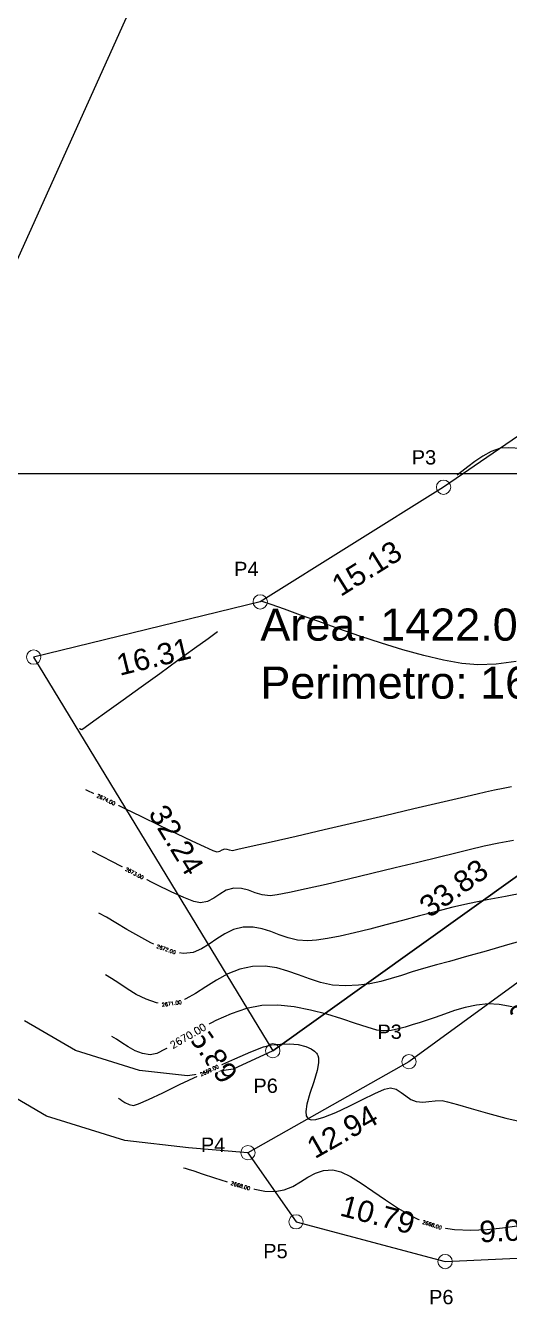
# Model space of a CAD drawing. Header units: millimetres. Extents: x 736950 to 740938, y 8500595 to 8502163.
# Drawn here: x 738238.7 to 738272.5, y 8501841.8 to 8501931.4 of the extents above; entities that cross this region are included whole.
import ezdxf
from ezdxf.enums import TextEntityAlignment as Align

# ---------------------------------------------------------------- set-up
doc = ezdxf.new("R2010")
doc.units = ezdxf.units.MM
for name, color, linetype in [('C-TOPO', 7, 'Continuous'), ('C-TOPO-MAJR', 9, 'Continuous'), ('C-TOPO-MINR', 8, 'Continuous'), ('C-TOPO-TEXT', 7, 'Continuous'), ('Cuadricula Coordenadas', 5, 'Continuous')]:
    doc.layers.add(name, color=color, linetype=linetype)
for name, color, linetype, lineweight in [('CAMINO ACTUAL', 1, 'Continuous', 13), ('COTAS', 40, 'Continuous', 5), ('CUADROS', 9, 'Continuous', 20)]:
    doc.layers.add(name, color=color, linetype=linetype, lineweight=lineweight)
doc.styles.add('COTAS', font='arial.ttf')
doc.styles.add('CUADROS', font='arial.ttf')
doc.styles.get("Standard").update_dxf_attribs({"font": 'simplex.shx'})
doc.dimstyles.new('GenDist', dxfattribs={"dimtxt": 1.5, "dimasz": 2, "dimexe": 0.18, "dimexo": 0.0625, "dimgap": 1, "dimtad": 2, "dimzin": 1, "dimdsep": 46, "dimtxsty": 'COTAS', "dimcen": 0.09, "dimse1": 1, "dimse2": 1, "dimsd1": 1, "dimsd2": 1, "dimadec": 0, "dimazin": 0, "dimtfac": 1, "dimtofl": 0, "dimtmove": 0, "dimatfit": 3, "dimfxl": 1, "dimtolj": 1, "dimtzin": 0, "dimarcsym": 0})

# ---------------------------------------------------------------- blocks, each defined once
blk = doc.blocks.new('*D89')
at = {"layer": 'Defpoints', "color": 0, "transparency": 16777216}
for p in [(738281.978, 8501870.841), (738265.505, 8501858.824), (738265.622, 8501858.662)]:
    blk.add_point(p, dxfattribs=at)
at = {"layer": 'COTAS', "color": 0, "transparency": 16777216, "insert": (738274.9, 8501863.244), "char_height": 1.5, "attachment_point": 5, "rotation": 36.10964, "style": 'COTAS'}
blk.add_mtext('\\A1;20.39', dxfattribs=at)
blk = doc.blocks.new('*D90')
at = {"layer": 'Defpoints', "color": 0, "transparency": 16777216}
for p in [(738265.505, 8501858.824), (738254.244, 8501852.457), (738254.342, 8501852.283)]:
    blk.add_point(p, dxfattribs=at)
at = {"layer": 'COTAS', "color": 0, "transparency": 16777216, "insert": (738260.842, 8501853.929), "char_height": 1.5, "attachment_point": 5, "rotation": 29.48376, "style": 'COTAS'}
blk.add_mtext('\\A1;12.94', dxfattribs=at)
blk = doc.blocks.new('*D91')
at = {"layer": 'Defpoints', "color": 0, "transparency": 16777216}
for p in [(738254.244, 8501852.457), (738257.606, 8501847.617), (738257.717, 8501847.693)]:
    blk.add_point(p, dxfattribs=at)
at = {"layer": 'COTAS', "color": 0, "transparency": 16777216, "insert": (738251.839, 8501859.249), "char_height": 1.5, "attachment_point": 5, "rotation": 304.78749, "style": 'COTAS'}
blk.add_mtext('\\A1;5.89', dxfattribs=at)
blk = doc.blocks.new('*D92')
at = {"layer": 'Defpoints', "color": 0, "transparency": 16777216}
for p in [(738257.606, 8501847.617), (738268.035, 8501844.835), (738268.084, 8501845.016)]:
    blk.add_point(p, dxfattribs=at)
at = {"layer": 'COTAS', "color": 0, "transparency": 16777216, "insert": (738263.324, 8501848.113), "char_height": 1.5, "attachment_point": 5, "rotation": 345.06422, "style": 'COTAS'}
blk.add_mtext('\\A1;10.79', dxfattribs=at)
blk = doc.blocks.new('*D93')
at = {"layer": 'Defpoints', "color": 0, "transparency": 16777216}
for p in [(738268.035, 8501844.835), (738277.067, 8501845.456), (738277.076, 8501845.258)]:
    blk.add_point(p, dxfattribs=at)
at = {"layer": 'COTAS', "color": 0, "transparency": 16777216, "insert": (738272.464, 8501847.008), "char_height": 1.5, "attachment_point": 5, "rotation": 2.68222, "style": 'COTAS'}
blk.add_mtext('\\A1;9.05', dxfattribs=at)
blk = doc.blocks.new('*D101')
at = {"layer": 'Defpoints', "color": 0, "transparency": 16777216}
for p in [(738290.092, 8501914.239), (738267.925, 8501899.04), (738267.994, 8501898.94)]:
    blk.add_point(p, dxfattribs=at)
at = {"layer": 'COTAS', "color": 0, "transparency": 16777216, "insert": (738280.076, 8501905.082), "char_height": 1.5, "attachment_point": 5, "rotation": 34.43575, "style": 'COTAS'}
blk.add_mtext('\\A1;26.88', dxfattribs=at)
blk = doc.blocks.new('*D102')
at = {"layer": 'Defpoints', "color": 0, "transparency": 16777216}
for p in [(738267.925, 8501899.04), (738255.102, 8501891.014), (738255.208, 8501890.845)]:
    blk.add_point(p, dxfattribs=at)
at = {"layer": 'COTAS', "color": 0, "transparency": 16777216, "insert": (738262.556, 8501893.36), "char_height": 1.5, "attachment_point": 5, "rotation": 32.04007, "style": 'COTAS'}
blk.add_mtext('\\A1;15.13', dxfattribs=at)
blk = doc.blocks.new('*D103')
at = {"layer": 'Defpoints', "color": 0, "transparency": 16777216}
for p in [(738255.102, 8501891.014), (738239.258, 8501887.149), (738239.304, 8501886.957)]:
    blk.add_point(p, dxfattribs=at)
at = {"layer": 'COTAS', "color": 0, "transparency": 16777216, "insert": (738247.645, 8501887.174), "char_height": 1.5, "attachment_point": 5, "rotation": 13.71177, "style": 'COTAS'}
blk.add_mtext('\\A1;16.31', dxfattribs=at)
blk = doc.blocks.new('*D104')
at = {"layer": 'Defpoints', "color": 0, "transparency": 16777216}
for p in [(738239.258, 8501887.149), (738255.984, 8501859.592), (738256.085, 8501859.653)]:
    blk.add_point(p, dxfattribs=at)
at = {"layer": 'COTAS', "color": 0, "transparency": 16777216, "insert": (738249.232, 8501874.348), "char_height": 1.5, "attachment_point": 5, "rotation": 301.25701, "style": 'COTAS'}
blk.add_mtext('\\A1;32.24', dxfattribs=at)
blk = doc.blocks.new('*D105')
at = {"layer": 'Defpoints', "color": 0, "transparency": 16777216}
for p in [(738283.427, 8501879.382), (738283.506, 8501879.272), (738255.984, 8501859.592)]:
    blk.add_point(p, dxfattribs=at)
at = {"layer": 'COTAS', "color": 0, "transparency": 16777216, "insert": (738268.639, 8501870.979), "char_height": 1.5, "attachment_point": 5, "rotation": 35.56659, "style": 'COTAS'}
blk.add_mtext('\\A1;33.83', dxfattribs=at)
blk = doc.blocks.new('*U139')
at = {"layer": 'C-TOPO-MINR', "color": 4, "linetype": 'Continuous', "lineweight": -3, "insert": (738267.126, 8501847.402, 2668), "char_height": 0.25, "width": 1.49095, "attachment_point": 5, "rotation": 342.14843, "bg_fill": 3, "box_fill_scale": 1.8, "bg_fill_color": 256, "bg_fill_true_color": 13158600, "bg_fill_transparency": 0}
blk.add_mtext('2668.00', dxfattribs=at)
blk = doc.blocks.new('*U140')
at = {"layer": 'C-TOPO-MINR', "color": 4, "linetype": 'Continuous', "lineweight": -3, "insert": (738253.725, 8501850.138, 2668), "char_height": 0.25, "width": 1.49095, "attachment_point": 5, "rotation": 343.60863, "bg_fill": 3, "box_fill_scale": 1.8, "bg_fill_color": 256, "bg_fill_true_color": 13158600, "bg_fill_transparency": 0}
blk.add_mtext('2668.00', dxfattribs=at)
blk = doc.blocks.new('*U141')
at = {"layer": 'C-TOPO-MINR', "color": 4, "linetype": 'Continuous', "lineweight": -3, "insert": (738251.546, 8501858.208, 2669), "char_height": 0.25, "width": 1.49095, "attachment_point": 5, "rotation": 25.27494, "bg_fill": 3, "box_fill_scale": 1.8, "bg_fill_color": 256, "bg_fill_true_color": 13158600, "bg_fill_transparency": 0}
blk.add_mtext('2669.00', dxfattribs=at)
blk = doc.blocks.new('*U142')
at = {"layer": 'C-TOPO-MAJR', "color": 9, "linetype": 'Continuous', "lineweight": -3, "insert": (738250.055, 8501860.627, 2670), "char_height": 0.5, "width": 2.9819, "attachment_point": 5, "rotation": 30.08084, "bg_fill": 3, "box_fill_scale": 1.4, "bg_fill_color": 256, "bg_fill_true_color": 13158600, "bg_fill_transparency": 0}
blk.add_mtext('2670.00', dxfattribs=at)
blk = doc.blocks.new('*U143')
at = {"layer": 'C-TOPO-MINR', "color": 4, "linetype": 'Continuous', "lineweight": -3, "insert": (738248.91, 8501862.9, 2671), "char_height": 0.25, "width": 1.44286, "attachment_point": 5, "rotation": 8.34385, "bg_fill": 3, "box_fill_scale": 1.8, "bg_fill_color": 256, "bg_fill_true_color": 13158600, "bg_fill_transparency": 0}
blk.add_mtext('2671.00', dxfattribs=at)
blk = doc.blocks.new('*U144')
at = {"layer": 'C-TOPO-MINR', "color": 4, "linetype": 'Continuous', "lineweight": -3, "insert": (738248.523, 8501866.688, 2672), "char_height": 0.25, "width": 1.49095, "attachment_point": 5, "rotation": 341.05234, "bg_fill": 3, "box_fill_scale": 1.8, "bg_fill_color": 256, "bg_fill_true_color": 13158600, "bg_fill_transparency": 0}
blk.add_mtext('2672.00', dxfattribs=at)
blk = doc.blocks.new('*U145')
at = {"layer": 'C-TOPO-MINR', "color": 4, "linetype": 'Continuous', "lineweight": -3, "insert": (738246.31, 8501872.013, 2673), "char_height": 0.25, "width": 1.49095, "attachment_point": 5, "rotation": 332.54034, "bg_fill": 3, "box_fill_scale": 1.8, "bg_fill_color": 256, "bg_fill_true_color": 13158600, "bg_fill_transparency": 0}
blk.add_mtext('2673.00', dxfattribs=at)
blk = doc.blocks.new('*U146')
at = {"layer": 'C-TOPO-MINR', "color": 4, "linetype": 'Continuous', "lineweight": -3, "insert": (738244.318, 8501877.17, 2674), "char_height": 0.25, "width": 1.49095, "attachment_point": 5, "rotation": 334.23323, "bg_fill": 3, "box_fill_scale": 1.8, "bg_fill_color": 256, "bg_fill_true_color": 13158600, "bg_fill_transparency": 0}
blk.add_mtext('2674.00', dxfattribs=at)

msp = doc.modelspace()

# ---------------------------------------------------------------- linework, layer by layer
at = {"elevation": 3684.939, "flags": 128}
msp.add_lwpolyline([(738166.4099, 8502005.157), (738138.5225, 8501949.5649), (738232.2844, 8501902.0373), (738257.8093, 8501958.724)], dxfattribs=at)
at = {"flags": 128}
for points, elevation in [([(738297.672, 8501892.6662), (738290.0923, 8501914.2386), (738267.9248, 8501899.0398), (738255.1015, 8501891.0145), (738239.2577, 8501887.1487), (738255.9841, 8501859.592), (738283.5063, 8501879.2717)], 2677.154), ([(738301.7554, 8501889.5724), (738281.978, 8501870.8405), (738265.5047, 8501858.8237), (738254.2435, 8501852.4567), (738257.6059, 8501847.6166), (738268.0353, 8501844.8346), (738277.076, 8501845.2581), (738287.5657, 8501847.6803), (738291.4324, 8501851.6847), (738294.9209, 8501844.75), (738303.4166, 8501850.6021), (738312.7203, 8501855.9999)], 2668.81)]:
    msp.add_lwpolyline(points, close=True, dxfattribs=dict(at, elevation=elevation))
msp.add_lwpolyline([(738338.4738, 8501891.9635), (738321.7968, 8501893.6572), (738310.9615, 8501894.8804), (738305.4968, 8501895.539), (738302.1991, 8501895.3509), (738300.0078, 8501894.645), (738297.672, 8501892.6662), (738283.5063, 8501879.2717), (738255.9841, 8501859.592), (738253.2136, 8501858.294), (738250.0124, 8501857.8426), (738246.6604, 8501858.2187), (738242.1787, 8501859.6103), (738238.6265, 8501861.6904)], dxfattribs=at)
msp.add_polyline3d([(738254.2435, 8501852.4567, 2668.81), (738250.0837, 8501852.8032, 0), (738245.6311, 8501853.3028, 0), (738240.1476, 8501855.0055, 0), (738236.1122, 8501857.3685, 0), (738216.7353, 8501868.5681, 0), (738210.2873, 8501872.4052, 0), (738206.9724, 8501873.8679, 0), (738203.8719, 8501874.4098, 0), (738199.9532, 8501874.8351, 0), (738195.7923, 8501874.684, 0), (738193.2024, 8501873.7435, 0), (738190.812, 8501871.5873, 0), (738183.6162, 8501865.9157, 0), (738180.4994, 8501862.5574, 0), (738177.3967, 8501857.8236, 0), (738173.4569, 8501850.2059, 0)])
at = {"layer": 'C-TOPO', "color": 42, "linetype": 'Continuous', "lineweight": -3}
for p, q in [((738270.6625, 8501901.2148, 2676), (738270.117, 8501900.8447, 2676)), ((738271.2589, 8501901.5362, 2676), (738270.6625, 8501901.2148, 2676)), ((738271.8979, 8501901.7639, 2676), (738271.2589, 8501901.5362, 2676)), ((738272.4475, 8501901.7983, 2676), (738271.8979, 8501901.7639, 2676)), ((738273.3893, 8501901.7481, 2676), (738272.4475, 8501901.7983, 2676)), ((738269.2118, 8501900.1393, 2676), (738268.8686, 8501899.8942, 2676)), ((738269.6307, 8501900.4712, 2676), (738269.2118, 8501900.1393, 2676)), ((738270.117, 8501900.8447, 2676), (738269.6307, 8501900.4712, 2676)), ((738243.5836, 8501877.5242, 2674), (738242.9129, 8501877.8458, 2674)), ((738271.4919, 8501877.838, 2674), (738270.8544, 8501877.698, 2674)), ((738272.1059, 8501877.9535, 2674), (738271.4919, 8501877.838, 2674)), ((738272.6665, 8501878.0713, 2674), (738272.1059, 8501877.9535, 2674)), ((738244.5099, 8501877.0771, 2674), (738243.5836, 8501877.5242, 2674)), ((738245.6163, 8501876.542, 2674), (738244.5099, 8501877.0771, 2674)), ((738267.6706, 8501876.9437, 2674), (738265.8416, 8501876.5151, 2674)), ((738269.1888, 8501877.3009, 2674), (738267.6706, 8501876.9437, 2674)), ((738270.2865, 8501877.5608, 2674), (738269.1888, 8501877.3009, 2674)), ((738270.8544, 8501877.698, 2674), (738270.2865, 8501877.5608, 2674)), ((738246.8276, 8501875.9565, 2674), (738245.6163, 8501876.542, 2674)), ((738263.8111, 8501876.0406, 2674), (738261.6887, 8501875.546, 2674)), ((738265.8416, 8501876.5151, 2674), (738263.8111, 8501876.0406, 2674)), ((738248.0686, 8501875.358, 2674), (738246.8276, 8501875.9565, 2674)), ((738249.2638, 8501874.784, 2674), (738248.0686, 8501875.358, 2674)), ((738261.6887, 8501875.546, 2674), (738259.5839, 8501875.057, 2674)), ((738250.3382, 8501874.2721, 2674), (738249.2638, 8501874.784, 2674)), ((738251.2162, 8501873.8598, 2674), (738250.3382, 8501874.2721, 2674)), ((738255.8648, 8501874.1982, 2674), (738254.4696, 8501873.8799, 2674)), ((738257.6061, 8501874.5992, 2674), (738255.8648, 8501874.1982, 2674)), ((738259.5839, 8501875.057, 2674), (738257.6061, 8501874.5992, 2674)), ((738272.809, 8501874.3022, 2673), (738271.8021, 8501874.1144, 2673)), ((738243.9933, 8501873.2189, 2673), (738243.3677, 8501873.5306, 2673)), ((738251.8228, 8501873.5846, 2674), (738251.2162, 8501873.8598, 2674)), ((738252.0825, 8501873.4839, 2674), (738251.8228, 8501873.5846, 2674)), ((738252.2593, 8501873.5365, 2674), (738252.0825, 8501873.4839, 2674)), ((738252.4143, 8501873.6415, 2674), (738252.2593, 8501873.5365, 2674)), ((738252.5968, 8501873.7108, 2674), (738252.4143, 8501873.6415, 2674)), ((738252.7866, 8501873.6899, 2674), (738252.5968, 8501873.7108, 2674)), ((738252.9588, 8501873.628, 2674), (738252.7866, 8501873.6899, 2674)), ((738253.1552, 8501873.5937, 2674), (738252.9588, 8501873.628, 2674)), ((738253.5299, 8501873.6699, 2674), (738253.1552, 8501873.5937, 2674)), ((738254.4696, 8501873.8799, 2674), (738253.5299, 8501873.6699, 2674)), ((738268.7784, 8501873.4325, 2673), (738267.557, 8501873.1283, 2673)), ((738269.7118, 8501873.6667, 2673), (738268.7784, 8501873.4325, 2673)), ((738270.7632, 8501873.9083, 2673), (738269.7118, 8501873.6667, 2673)), ((738271.8021, 8501874.1144, 2673), (738270.7632, 8501873.9083, 2673)), ((738244.8216, 8501872.7896, 2673), (738243.9933, 8501873.2189, 2673)), ((738245.7888, 8501872.2837, 2673), (738244.8216, 8501872.7896, 2673)), ((738264.5456, 8501872.3872, 2673), (738262.9034, 8501871.9893, 2673)), ((738266.1215, 8501872.7734, 2673), (738264.5456, 8501872.3872, 2673)), ((738267.557, 8501873.1283, 2673), (738266.1215, 8501872.7734, 2673)), ((738246.8306, 8501871.7423, 2673), (738245.7888, 8501872.2837, 2673)), ((738247.883, 8501871.2065, 2673), (738246.8306, 8501871.7423, 2673)), ((738261.2686, 8501871.5989, 2673), (738259.7152, 8501871.2354, 2673)), ((738262.9034, 8501871.9893, 2673), (738261.2686, 8501871.5989, 2673)), ((738248.8818, 8501870.7172, 2673), (738247.883, 8501871.2065, 2673)), ((738249.763, 8501870.3157, 2673), (738248.8818, 8501870.7172, 2673)), ((738252.7287, 8501870.824, 2673), (738252.2807, 8501870.5608, 2673)), ((738253.254, 8501870.9715, 2673), (738252.7287, 8501870.824, 2673)), ((738253.7921, 8501870.954, 2673), (738253.254, 8501870.9715, 2673)), ((738254.2738, 8501870.8248, 2673), (738253.7921, 8501870.954, 2673)), ((738254.7404, 8501870.651, 2673), (738254.2738, 8501870.8248, 2673)), ((738255.233, 8501870.5001, 2673), (738254.7404, 8501870.651, 2673)), ((738257.148, 8501870.667, 2673), (738256.282, 8501870.5008, 2673)), ((738258.3171, 8501870.9183, 2673), (738257.148, 8501870.667, 2673)), ((738259.7152, 8501871.2354, 2673), (738258.3171, 8501870.9183, 2673)), ((738273.5631, 8501870.6388, 2672), (738272.2679, 8501870.3967, 2672)), ((738250.4625, 8501870.0429, 2673), (738249.763, 8501870.3157, 2673)), ((738250.9162, 8501869.9399, 2673), (738250.4625, 8501870.0429, 2673)), ((738251.4229, 8501870.0324, 2673), (738250.9162, 8501869.9399, 2673)), ((738251.8616, 8501870.2681, 2673), (738251.4229, 8501870.0324, 2673)), ((738252.2807, 8501870.5608, 2673), (738251.8616, 8501870.2681, 2673)), ((738255.7929, 8501870.4391, 2673), (738255.233, 8501870.5001, 2673)), ((738256.282, 8501870.5008, 2673), (738255.7929, 8501870.4391, 2673)), ((738269.7408, 8501869.9057, 2672), (738268.5692, 8501869.6355, 2672)), ((738270.9838, 8501870.1559, 2672), (738269.7408, 8501869.9057, 2672)), ((738272.2679, 8501870.3967, 2672), (738270.9838, 8501870.1559, 2672)), ((738244.3495, 8501868.9334, 2672), (738243.8226, 8501869.2153, 2672)), ((738245.016, 8501868.5404, 2672), (738244.3495, 8501868.9334, 2672)), ((738266.2465, 8501869.0296, 2672), (738265.0646, 8501868.7141, 2672)), ((738267.4219, 8501869.3403, 2672), (738266.2465, 8501869.0296, 2672)), ((738268.5692, 8501869.6355, 2672), (738267.4219, 8501869.3403, 2672)), ((738245.7828, 8501868.0819, 2672), (738245.016, 8501868.5404, 2672)), ((738246.6108, 8501867.6031, 2672), (738245.7828, 8501868.0819, 2672)), ((738253.2255, 8501868.0723, 2672), (738252.6226, 8501867.785, 2672)), ((738253.9112, 8501868.2321, 2672), (738253.2255, 8501868.0723, 2672)), ((738254.6089, 8501868.2354, 2672), (738253.9112, 8501868.2321, 2672)), ((738255.2446, 8501868.1197, 2672), (738254.6089, 8501868.2354, 2672)), ((738255.8451, 8501867.9288, 2672), (738255.2446, 8501868.1197, 2672)), ((738256.4372, 8501867.7062, 2672), (738255.8451, 8501867.9288, 2672)), ((738262.768, 8501868.1124, 2672), (738261.6967, 8501867.8478, 2672)), ((738263.8979, 8501868.4048, 2672), (738262.768, 8501868.1124, 2672)), ((738265.0646, 8501868.7141, 2672), (738263.8979, 8501868.4048, 2672)), ((738247.4606, 8501867.1497, 2672), (738246.6108, 8501867.6031, 2672)), ((738248.2932, 8501866.7671, 2672), (738247.4606, 8501867.1497, 2672)), ((738251.5394, 8501867.0519, 2672), (738250.9963, 8501866.718, 2672)), ((738252.0711, 8501867.4262, 2672), (738251.5394, 8501867.0519, 2672)), ((738252.6226, 8501867.785, 2672), (738252.0711, 8501867.4262, 2672)), ((738257.0477, 8501867.4955, 2672), (738256.4372, 8501867.7062, 2672)), ((738257.7032, 8501867.3404, 2672), (738257.0477, 8501867.4955, 2672)), ((738258.4305, 8501867.2845, 2672), (738257.7032, 8501867.3404, 2672)), ((738259.0509, 8501867.3294, 2672), (738258.4305, 8501867.2845, 2672)), ((738259.8165, 8501867.4455, 2672), (738259.0509, 8501867.3294, 2672)), ((738260.7057, 8501867.6219, 2672), (738259.8165, 8501867.4455, 2672)), ((738261.6967, 8501867.8478, 2672), (738260.7057, 8501867.6219, 2672)), ((738273.9149, 8501867.4291, 2671), (738272.3972, 8501866.995, 2671)), ((738249.0694, 8501866.5006, 2672), (738248.2932, 8501866.7671, 2672)), ((738249.7498, 8501866.3958, 2672), (738249.0694, 8501866.5006, 2672)), ((738250.4102, 8501866.4807, 2672), (738249.7498, 8501866.3958, 2672)), ((738250.9963, 8501866.718, 2672), (738250.4102, 8501866.4807, 2672)), ((738269.5334, 8501866.1781, 2671), (738268.3458, 8501865.8477, 2671)), ((738270.9103, 8501866.5692, 2671), (738269.5334, 8501866.1781, 2671)), ((738272.3972, 8501866.995, 2671), (738270.9103, 8501866.5692, 2671)), ((738253.6717, 8501865.3037, 2671), (738252.8327, 8501864.9671, 2671)), ((738254.5684, 8501865.4927, 2671), (738253.6717, 8501865.3037, 2671)), ((738255.4539, 8501865.5075, 2671), (738254.5684, 8501865.4927, 2671)), ((738256.27, 8501865.3854, 2671), (738255.4539, 8501865.5075, 2671)), ((738257.0411, 8501865.1684, 2671), (738256.27, 8501865.3854, 2671)), ((738266.5318, 8501865.359, 2671), (738265.7244, 8501865.1088, 2671)), ((738267.4266, 8501865.6043, 2671), (738266.5318, 8501865.359, 2671)), ((738268.3458, 8501865.8477, 2671), (738267.4266, 8501865.6043, 2671)), ((738244.696, 8501864.6591, 2671), (738244.2775, 8501864.9001, 2671)), ((738245.2044, 8501864.3194, 2671), (738244.696, 8501864.6591, 2671)), ((738252.0438, 8501864.5366, 2671), (738251.2973, 8501864.0657, 2671)), ((738252.8327, 8501864.9671, 2671), (738252.0438, 8501864.5366, 2671)), ((738257.7914, 8501864.8984, 2671), (738257.0411, 8501865.1684, 2671)), ((738258.545, 8501864.6176, 2671), (738257.7914, 8501864.8984, 2671)), ((738259.3262, 8501864.3679, 2671), (738258.545, 8501864.6176, 2671)), ((738260.1592, 8501864.1913, 2671), (738259.3262, 8501864.3679, 2671)), ((738263.5325, 8501864.4401, 2671), (738262.7805, 8501864.282, 2671)), ((738264.2542, 8501864.6382, 2671), (738263.5325, 8501864.4401, 2671)), ((738264.975, 8501864.8648, 2671), (738264.2542, 8501864.6382, 2671)), ((738265.7244, 8501865.1088, 2671), (738264.975, 8501864.8648, 2671)), ((738245.7881, 8501863.9299, 2671), (738245.2044, 8501864.3194, 2671)), ((738246.4325, 8501863.5395, 2671), (738245.7881, 8501863.9299, 2671)), ((738247.1229, 8501863.1971, 2671), (738246.4325, 8501863.5395, 2671)), ((738250.5857, 8501863.6082, 2671), (738249.9013, 8501863.2176, 2671)), ((738251.2973, 8501864.0657, 2671), (738250.5857, 8501863.6082, 2671)), ((738261.0682, 8501864.1298, 2671), (738260.1592, 8501864.1913, 2671)), ((738261.9689, 8501864.1748, 2671), (738261.0682, 8501864.1298, 2671)), ((738262.7805, 8501864.282, 2671), (738261.9689, 8501864.1748, 2671)), ((738247.8448, 8501862.9515, 2671), (738247.1229, 8501863.1971, 2671)), ((738248.5835, 8501862.8518, 2671), (738247.8448, 8501862.9515, 2671)), ((738249.2364, 8501862.9476, 2671), (738248.5835, 8501862.8518, 2671)), ((738249.9013, 8501863.2176, 2671), (738249.2364, 8501862.9476, 2671)), ((738254.4461, 8501859.5214, 2669), (738255.3234, 8501859.8631, 2669)), ((738255.3234, 8501859.8631, 2669), (738255.8829, 8501860.0139, 2669)), ((738255.8829, 8501860.0139, 2669), (738256.5129, 8501860.0636, 2669)), ((738256.5129, 8501860.0636, 2669), (738257.1434, 8501860.0712, 2669)), ((738257.1434, 8501860.0712, 2669), (738257.7456, 8501860.0199, 2669)), ((738257.7456, 8501860.0199, 2669), (738258.2902, 8501859.8925, 2669)), ((738258.2902, 8501859.8925, 2669), (738258.6649, 8501859.7244, 2669)), ((738252.0799, 8501858.4599, 2669), (738253.3364, 8501859.0374, 2669)), ((738253.3364, 8501859.0374, 2669), (738254.4461, 8501859.5214, 2669)), ((738258.6649, 8501859.7244, 2669), (738258.9006, 8501859.5539, 2669)), ((738258.9006, 8501859.5539, 2669), (738259.0326, 8501859.4171, 2669)), ((738259.0326, 8501859.4171, 2669), (738259.0904, 8501859.3414, 2669)), ((738259.0904, 8501859.3414, 2669), (738259.1316, 8501859.2686, 2669)), ((738259.1316, 8501859.2686, 2669), (738259.1807, 8501859.0912, 2669)), ((738259.1807, 8501859.0912, 2669), (738259.1819, 8501858.7558, 2669)), ((738250.7623, 8501857.8378, 2669), (738252.0799, 8501858.4599, 2669)), ((738259.0781, 8501858.2079, 2669), (738258.8432, 8501857.4232, 2669)), ((738259.1819, 8501858.7558, 2669), (738259.0781, 8501858.2079, 2669)), ((738248.2856, 8501856.6545, 2669), (738249.469, 8501857.2197, 2669)), ((738249.469, 8501857.2197, 2669), (738250.7623, 8501857.8378, 2669)), ((738258.8432, 8501857.4232, 2669), (738258.5744, 8501856.6079, 2669)), ((738245.1873, 8501856.2696, 2669), (738245.2207, 8501856.2523, 2669)), ((738247.2978, 8501856.1909, 2669), (738248.2856, 8501856.6545, 2669)), ((738258.5744, 8501856.6079, 2669), (738258.3608, 8501855.8479, 2669)), ((738262.2608, 8501856.1836, 2669), (738263.1076, 8501856.6001, 2669)), ((738263.1076, 8501856.6001, 2669), (738263.7878, 8501856.8958, 2669)), ((738263.7878, 8501856.8958, 2669), (738264.2179, 8501856.998, 2669)), ((738264.2179, 8501856.998, 2669), (738264.6227, 8501856.8931, 2669)), ((738264.6227, 8501856.8931, 2669), (738264.972, 8501856.6809, 2669)), ((738264.972, 8501856.6809, 2669), (738265.298, 8501856.4245, 2669)), ((738265.298, 8501856.4245, 2669), (738265.6332, 8501856.1869, 2669)), ((738245.2207, 8501856.2523, 2669), (738245.2964, 8501856.2064, 2669)), ((738245.2964, 8501856.2064, 2669), (738245.4298, 8501856.1169, 2669)), ((738245.4298, 8501856.1169, 2669), (738245.6383, 8501855.981, 2669)), ((738245.6383, 8501855.981, 2669), (738245.934, 8501855.8311, 2669)), ((738245.934, 8501855.8311, 2669), (738246.2508, 8501855.7637, 2669)), ((738246.2508, 8501855.7637, 2669), (738246.591, 8501855.8777, 2669)), ((738246.591, 8501855.8777, 2669), (738247.2978, 8501856.1909, 2669)), ((738258.3608, 8501855.8479, 2669), (738258.2895, 8501855.3376, 2669)), ((738260.402, 8501855.2795, 2669), (738261.331, 8501855.7191, 2669)), ((738261.331, 8501855.7191, 2669), (738262.2608, 8501856.1836, 2669)), ((738265.6332, 8501856.1869, 2669), (738266.0099, 8501856.0312, 2669)), ((738266.0099, 8501856.0312, 2669), (738266.4787, 8501855.9836, 2669)), ((738266.4787, 8501855.9836, 2669), (738266.9008, 8501856.0281, 2669)), ((738266.9008, 8501856.0281, 2669), (738267.33, 8501856.0936, 2669)), ((738267.33, 8501856.0936, 2669), (738267.8204, 8501856.1089, 2669)), ((738267.8204, 8501856.1089, 2669), (738268.2082, 8501856.0259, 2669)), ((738268.2082, 8501856.0259, 2669), (738268.903, 8501855.8269, 2669)), ((738268.903, 8501855.8269, 2669), (738269.8488, 8501855.5469, 2669)), ((738269.8488, 8501855.5469, 2669), (738270.9898, 8501855.2209, 2669)), ((738258.2895, 8501855.3376, 2669), (738258.324, 8501855.0407, 2669)), ((738258.324, 8501855.0407, 2669), (738258.3997, 8501854.894, 2669)), ((738258.3997, 8501854.894, 2669), (738258.4554, 8501854.8381, 2669)), ((738258.4554, 8501854.8381, 2669), (738258.5163, 8501854.8007, 2669)), ((738258.5163, 8501854.8007, 2669), (738258.6756, 8501854.7617, 2669)), ((738258.6756, 8501854.7617, 2669), (738258.9985, 8501854.7833, 2669)), ((738258.9985, 8501854.7833, 2669), (738259.5573, 8501854.9376, 2669)), ((738259.5573, 8501854.9376, 2669), (738260.402, 8501855.2795, 2669)), ((738270.9898, 8501855.2209, 2669), (738272.27, 8501854.8839, 2669)), ((738272.27, 8501854.8839, 2669), (738273.6333, 8501854.5709, 2669)), ((738249.7488, 8501851.3909, 2668), (738249.8485, 8501851.3642, 2668)), ((738249.8485, 8501851.3642, 2668), (738250.0709, 8501851.2997, 2668)), ((738250.0709, 8501851.2997, 2668), (738250.4567, 8501851.1786, 2668)), ((738250.4567, 8501851.1786, 2668), (738251.0527, 8501850.982, 2668)), ((738251.0527, 8501850.982, 2668), (738251.8949, 8501850.7014, 2668)), ((738258.4401, 8501850.7326, 2668), (738258.9724, 8501851.0182, 2668)), ((738258.9724, 8501851.0182, 2668), (738259.5405, 8501851.2109, 2668)), ((738259.5405, 8501851.2109, 2668), (738260.1714, 8501851.2566, 2668)), ((738260.1714, 8501851.2566, 2668), (738260.7458, 8501851.1124, 2668)), ((738260.7458, 8501851.1124, 2668), (738261.4155, 8501850.7826, 2668)), ((738251.8949, 8501850.7014, 2668), (738252.8014, 8501850.4102, 2668)), ((738252.8014, 8501850.4102, 2668), (738253.7251, 8501850.1385, 2668)), ((738253.7251, 8501850.1385, 2668), (738254.619, 8501849.9164, 2668)), ((738256.7885, 8501849.8586, 2668), (738257.3752, 8501850.0987, 2668)), ((738257.3752, 8501850.0987, 2668), (738257.9167, 8501850.4081, 2668)), ((738257.9167, 8501850.4081, 2668), (738258.4401, 8501850.7326, 2668)), ((738261.4155, 8501850.7826, 2668), (738262.1665, 8501850.3143, 2668)), ((738262.1665, 8501850.3143, 2668), (738262.9848, 8501849.7551, 2668)), ((738254.619, 8501849.9164, 2668), (738255.4362, 8501849.7741, 2668)), ((738255.4362, 8501849.7741, 2668), (738256.1296, 8501849.7417, 2668)), ((738256.1296, 8501849.7417, 2668), (738256.7885, 8501849.8586, 2668)), ((738262.9848, 8501849.7551, 2668), (738263.8565, 8501849.1521, 2668)), ((738263.8565, 8501849.1521, 2668), (738264.7677, 8501848.5528, 2668)), ((738264.7677, 8501848.5528, 2668), (738265.7044, 8501848.0043, 2668)), ((738265.7044, 8501848.0043, 2668), (738266.6526, 8501847.5542, 2668)), ((738266.6526, 8501847.5542, 2668), (738267.5985, 8501847.2495, 2668)), ((738272.0549, 8501847.1895, 2668), (738273.058, 8501847.3246, 2668)), ((738267.5985, 8501847.2495, 2668), (738268.6919, 8501847.0797, 2668)), ((738268.6919, 8501847.0797, 2668), (738269.8283, 8501847.0347, 2668)), ((738269.8283, 8501847.0347, 2668), (738270.9638, 8501847.0821, 2668)), ((738270.9638, 8501847.0821, 2668), (738272.0549, 8501847.1895, 2668))]:
    msp.add_line(p, q, dxfattribs=at)
at = {"layer": 'C-TOPO', "color": 3, "linetype": 'Continuous', "lineweight": -3}
for p, q in [((738255.8701, 8501890.8306, 2675), (738255.1697, 8501891.0572, 2675)), ((738256.8018, 8501890.5021, 2675), (738255.8701, 8501890.8306, 2675)), ((738257.9261, 8501890.0945, 2675), (738256.8018, 8501890.5021, 2675)), ((738259.2042, 8501889.6304, 2675), (738257.9261, 8501890.0945, 2675)), ((738260.5973, 8501889.1324, 2675), (738259.2042, 8501889.6304, 2675)), ((738251.4558, 8501888.46, 2675), (738252.1252, 8501888.9445, 2675)), ((738262.0668, 8501888.6233, 2675), (738260.5973, 8501889.1324, 2675)), ((738263.5739, 8501888.1256, 2675), (738262.0668, 8501888.6233, 2675)), ((738249.347, 8501886.9317, 2675), (738250.502, 8501887.7688, 2675)), ((738250.502, 8501887.7688, 2675), (738251.4558, 8501888.46, 2675)), ((738265.0799, 8501887.6622, 2675), (738263.5739, 8501888.1256, 2675)), ((738266.5459, 8501887.2555, 2675), (738265.0799, 8501887.6622, 2675)), ((738248.0742, 8501886.0092, 2675), (738249.347, 8501886.9317, 2675)), ((738267.9332, 8501886.9284, 2675), (738266.5459, 8501887.2555, 2675)), ((738269.2032, 8501886.7035, 2675), (738267.9332, 8501886.9284, 2675)), ((738270.3171, 8501886.6034, 2675), (738269.2032, 8501886.7035, 2675)), ((738272.9986, 8501886.8359, 2675), (738271.6084, 8501886.6491, 2675)), ((738246.7669, 8501885.0621, 2675), (738248.0742, 8501886.0092, 2675)), ((738271.6084, 8501886.6491, 2675), (738270.3171, 8501886.6034, 2675)), ((738245.5084, 8501884.151, 2675), (738246.7669, 8501885.0621, 2675)), ((738244.382, 8501883.3365, 2675), (738245.5084, 8501884.151, 2675)), ((738243.4712, 8501882.6793, 2675), (738244.382, 8501883.3365, 2675)), ((738242.6292, 8501882.0796, 2675), (738242.8591, 8501882.2401, 2675)), ((738242.8591, 8501882.2401, 2675), (738243.4712, 8501882.6793, 2675)), ((738242.458, 8501882.161, 2675), (738242.4665, 8501882.1564, 2675)), ((738242.4665, 8501882.1564, 2675), (738242.4966, 8501882.1387, 2675)), ((738242.4966, 8501882.1387, 2675), (738242.5586, 8501882.1041, 2675)), ((738242.5586, 8501882.1041, 2675), (738242.6292, 8501882.0796, 2675)), ((738254.143, 8501862.5455, 2670), (738253.0624, 8501862.1802, 2670)), ((738255.2257, 8501862.7533, 2670), (738254.143, 8501862.5455, 2670)), ((738256.333, 8501862.7811, 2670), (738255.2257, 8501862.7533, 2670)), ((738257.4792, 8501862.6641, 2670), (738256.333, 8501862.7811, 2670)), ((738258.6299, 8501862.4403, 2670), (738257.4792, 8501862.6641, 2670)), ((738269.4459, 8501862.6186, 2670), (738268.691, 8501862.4026, 2670)), ((738270.238, 8501862.7844, 2670), (738269.4459, 8501862.6186, 2670)), ((738271.0555, 8501862.8729, 2670), (738270.238, 8501862.7844, 2670)), ((738271.805, 8501862.8302, 2670), (738271.0555, 8501862.8729, 2670)), ((738272.7353, 8501862.6646, 2670), (738271.805, 8501862.8302, 2670)), ((738252.006, 8501861.7062, 2670), (738250.9961, 8501861.1721, 2670)), ((738253.0624, 8501862.1802, 2670), (738252.006, 8501861.7062, 2670)), ((738259.7509, 8501862.1475, 2670), (738258.6299, 8501862.4403, 2670)), ((738260.8077, 8501861.8236, 2670), (738259.7509, 8501862.1475, 2670)), ((738261.7659, 8501861.5065, 2670), (738260.8077, 8501861.8236, 2670)), ((738266.7699, 8501861.7214, 2670), (738266.284, 8501861.573, 2670)), ((738267.3411, 8501861.927, 2670), (738266.7699, 8501861.7214, 2670)), ((738267.9854, 8501862.1631, 2670), (738267.3411, 8501861.927, 2670)), ((738268.691, 8501862.4026, 2670), (738267.9854, 8501862.1631, 2670)), ((738250.9961, 8501861.1721, 2670), (738250.0547, 8501860.6268, 2670)), ((738262.5913, 8501861.2342, 2670), (738261.7659, 8501861.5065, 2670)), ((738263.2493, 8501861.0444, 2670), (738262.5913, 8501861.2342, 2670)), ((738263.7058, 8501860.9752, 2670), (738263.2493, 8501861.0444, 2670)), ((738264.2721, 8501861.0168, 2670), (738263.7058, 8501860.9752, 2670)), ((738264.7641, 8501861.1159, 2670), (738264.2721, 8501861.0168, 2670)), ((738265.2309, 8501861.2541, 2670), (738264.7641, 8501861.1159, 2670)), ((738265.7212, 8501861.4127, 2670), (738265.2309, 8501861.2541, 2670)), ((738266.284, 8501861.573, 2670), (738265.7212, 8501861.4127, 2670)), ((738245.0425, 8501860.4027, 2670), (738244.7324, 8501860.5848, 2670)), ((738245.4269, 8501860.1438, 2670), (738245.0425, 8501860.4027, 2670)), ((738245.871, 8501859.8564, 2670), (738245.4269, 8501860.1438, 2670)), ((738246.3603, 8501859.589, 2670), (738245.871, 8501859.8564, 2670)), ((738249.2039, 8501860.119, 2670), (738248.466, 8501859.6974, 2670)), ((738250.0547, 8501860.6268, 2670), (738249.2039, 8501860.119, 2670)), ((738246.8806, 8501859.39, 2670), (738246.3603, 8501859.589, 2670)), ((738247.4171, 8501859.3078, 2670), (738246.8806, 8501859.39, 2670)), ((738247.863, 8501859.4107, 2670), (738247.4171, 8501859.3078, 2670)), ((738248.466, 8501859.6974, 2670), (738247.863, 8501859.4107, 2670))]:
    msp.add_line(p, q, dxfattribs=at)
at = {"layer": 'COTAS'}
for centre in [(738267.9248, 8501899.0398), (738255.1015, 8501891.0145), (738239.2577, 8501887.1487), (738255.9841, 8501859.592), (738265.5047, 8501858.8237), (738254.2435, 8501852.4567), (738257.6059, 8501847.6166), (738268.0353, 8501844.8346)]:
    msp.add_circle(centre, 0.5, dxfattribs=at)
at = {"layer": 'Cuadricula Coordenadas', "color": 8}
msp.add_line((736950.2265, 8501900), (738552.8979, 8501900), dxfattribs=at)

# ---------------------------------------------------------------- texts
at = {"layer": 'CAMINO ACTUAL', "style": 'CUADROS'}
for s, p in [('Area: 1422.07 m²', (738255.1139, 8501888.2987)), ('Perimetro: 166.74 ml', (738255.1139, 8501884.2387))]:
    msp.add_text(s, height=2.25, dxfattribs=at).set_placement(p)
at = {"layer": 'CUADROS', "style": 'CUADROS'}
for s, p in [('P3', (738266.5545, 8501901.1308)), ('P4', (738254.1297, 8501893.3179)), ('P3', (738264.1505, 8501860.9252)), ('P6', (738255.4819, 8501857.143)), ('P4', (738251.8063, 8501853.0133)), ('P5', (738256.1693, 8501845.5706)), ('P6', (738267.7685, 8501842.3489))]:
    msp.add_text(s, height=1, dxfattribs=at).set_placement(p, align=Align.MIDDLE_CENTER)

# ---------------------------------------------------------------- dimensions: what is measured, and where the dimension line sits
at = {"layer": 'COTAS'}
for p1, p2, distance, picture, middle in [((738290.0923, 8501914.2386), (738267.9248, 8501899.0398), 0.1216, '*D101', (738280.0759, 8501905.0825)), ((738267.9248, 8501899.0398), (738255.1015, 8501891.0145), 0.2, '*D102', (738262.5563, 8501893.3604)), ((738255.1015, 8501891.0145), (738239.2577, 8501887.1487), 0.1974, '*D103', (738247.6451, 8501887.1738)), ((738239.2577, 8501887.1487), (738255.9841, 8501859.592), 0.1182, '*D104', (738249.2319, 8501874.3482)), ((738255.9841, 8501859.592), (738283.5063, 8501879.2717), 0.136, '*D105', (738268.6387, 8501870.9793)), ((738281.978, 8501870.8405), (738265.5047, 8501858.8237), 0.1996, '*D89', (738274.9, 8501863.2438)), ((738254.2435, 8501852.4567), (738257.6059, 8501847.6166), 0.1347, '*D91', (738251.8394, 8501859.2486)), ((738265.5047, 8501858.8237), (738254.2435, 8501852.4567), 0.1997, '*D90', (738260.8415, 8501853.9292)), ((738257.6059, 8501847.6166), (738268.0353, 8501844.8346), 0.1878, '*D92', (738263.3241, 8501848.1132)), ((738268.0353, 8501844.8346), (738277.076, 8501845.2581), 0.1976, '*D93', (738272.4638, 8501847.0077))]:
    dim = msp.add_aligned_dim(p1=p1, p2=p2, distance=distance, dimstyle='GenDist', dxfattribs=at)
    dim.commit()
    dim.dimension.update_dxf_attribs({"geometry": picture, "text_midpoint": middle})

# ---------------------------------------------------------------- next in the draw order: block references
at = {"layer": 'C-TOPO-TEXT', "color": 7, "linetype": 'Continuous', "lineweight": -3}
for name in ['*U146', '*U145', '*U144', '*U143', '*U142', '*U141', '*U140', '*U139']:
    msp.add_blockref(name, (0, 0), dxfattribs=at)

doc.saveas('drawing.dxf')
